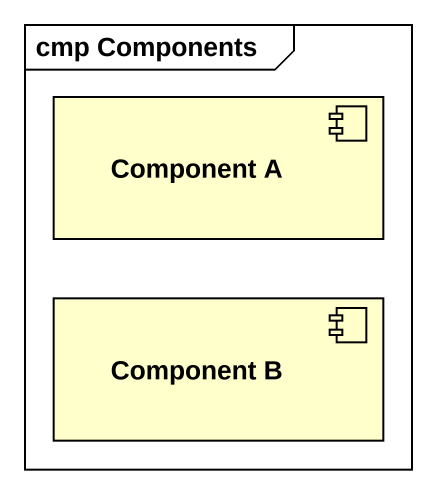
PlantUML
@startuml
mainframe cmp Components
component "Component A" as Component_A
component "Component B" as Component_B
@enduml
